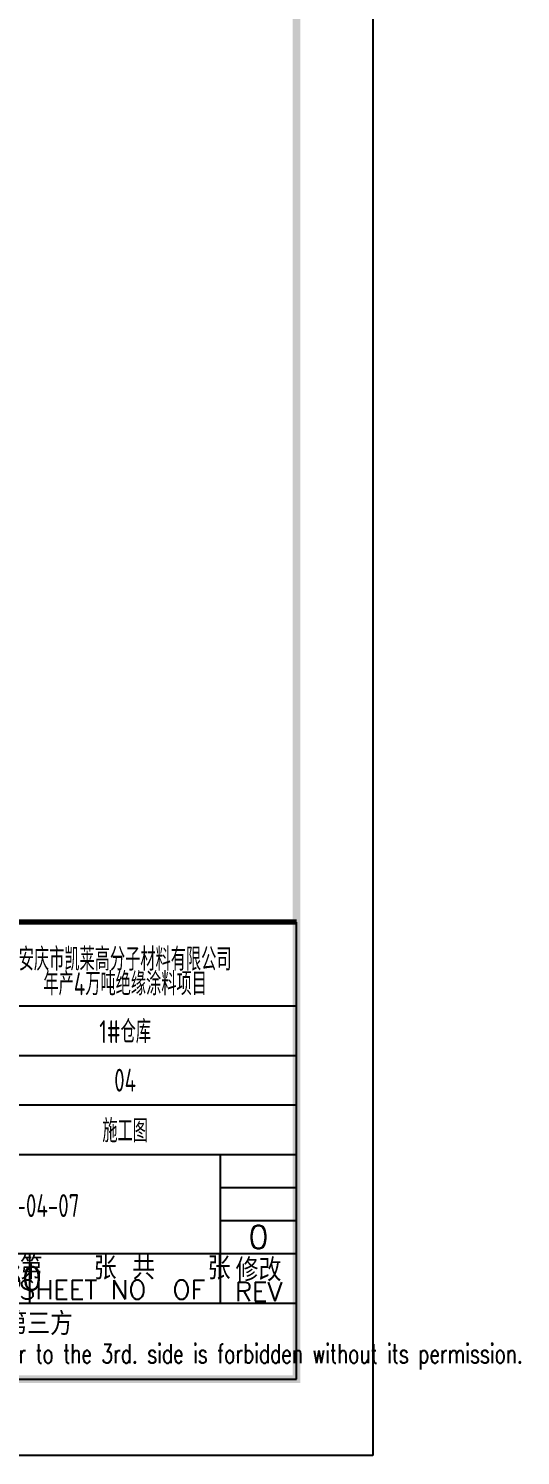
# Model space of a CAD drawing. Header units: millimetres. Extents: x 865490 to 879904, y 39442 to 44891.
# Drawn here: x 872354.8 to 872419.4, y 39450 to 39637.2 of the extents above; entities that cross this region are included whole.
import ezdxf
from ezdxf.enums import TextEntityAlignment as Align

# ---------------------------------------------------------------- set-up
doc = ezdxf.new("R2010")
doc.units = ezdxf.units.MM
doc.header["$LTSCALE"] = 1000
doc.header["$MEASUREMENT"] = 0
doc.layers.add('AXIS', color=3, linetype='Continuous')
doc.styles.add('ECEC_TQ', font='txt_l.shx', dxfattribs={"bigfont": 'hztxt_l.shx'})
doc.styles.add('TSSD_REIN', font='tssdeng.shx', dxfattribs={"width": 0.7, "bigfont": 'tssdchn.shx'})

msp = doc.modelspace()

# ---------------------------------------------------------------- linework, layer by layer
at = {"color": 0}
msp.add_line((872400.02, 40043.955), (872400.02, 39449.955), dxfattribs=at)
for p, q in [((872390.02, 39459.955), (872390.02, 39519.955)), ((872320.02, 39508.955), (872390.02, 39508.955)), ((872320.02, 39502.455), (872390.02, 39502.455)), ((872320.02, 39495.955), (872390.02, 39495.955)), ((872320.02, 39489.455), (872390.02, 39489.455)), ((872380.02, 39469.955), (872380.02, 39489.455)), ((872380.02, 39485.121), (872390.02, 39485.121)), ((872380.02, 39480.788), (872390.02, 39480.788)), ((872265.02, 39476.455), (872390.02, 39476.455)), ((872355.02, 39469.955), (872355.02, 39476.455)), ((872210.02, 39469.955), (872390.02, 39469.955)), ((872210.02, 39459.955), (872390.02, 39459.955)), ((872400.02, 39449.955), (871559.02, 39449.955))]:
    msp.add_line(p, q)
at = {"color": 0, "const_width": 1}
msp.add_lwpolyline([(872390.02, 39459.955), (871584.02, 39459.955), (871584.02, 40033.955), (872390.02, 40033.955)], close=True, dxfattribs=at)
at = {"const_width": 0.7}
msp.add_lwpolyline([(872390.02, 39519.955), (872210.02, 39519.955)], dxfattribs=at)

# ---------------------------------------------------------------- texts
at = {"style": 'ECEC_TQ'}
for s, height, p in [('第   张 共   张', 3, (872367.52, 39474.705)), ('修改', 3, (872385.02, 39474.455)), ('SHEET NO  OF  ', 2.5, (872367.52, 39471.705)), ('REV', 2.5, (872385.02, 39471.455)), ('本文件专有权属安徽华东化工医药工程有限责任公司所有,未经许可不得复制或转让给第三方', 3, (872300.02, 39466.955))]:
    msp.add_text(s, height=height, dxfattribs=at).set_placement(p, align=Align.MIDDLE)
at = {"style": 'ECEC_TQ', "width": 0.72}
msp.add_text('The proprietary right of this document belongs to Anhui Huadong Chemical And Medical Engineering  Co.,Ltd.  and any replication or transfer to the 3rd. side is forbidden without its permission. ', height=2.5, dxfattribs=at).set_placement((872300.02, 39462.955), align=Align.MIDDLE)
at = {"style": 'ECEC_TQ'}
for tag, text, p in [('0', '0', (872385.02, 39478.621)), ('2020.04.30', ' ', (872345.02, 39473.205))]:
    msp.add_attdef(tag, text=text, height=3, dxfattribs=at).set_placement(p, align=Align.MIDDLE)
at = {"layer": 'AXIS', "style": 'TSSD_REIN', "width": 0.7}
for s, p in [('安庆市凯莱高分子材料有限公司', (872367.52, 39515.231)), ('年产4万吨绝缘涂料项目', (872367.52, 39512)), ('1#仓库', (872367.52, 39505.705)), ('04', (872367.52, 39499.205)), ('施工图', (872367.52, 39492.705)), ('AHD1958D805-JG-04-07', (872346.798, 39482.748))]:
    msp.add_text(s, height=3, dxfattribs=at).set_placement(p, align=Align.MIDDLE)

doc.saveas('drawing.dxf')
